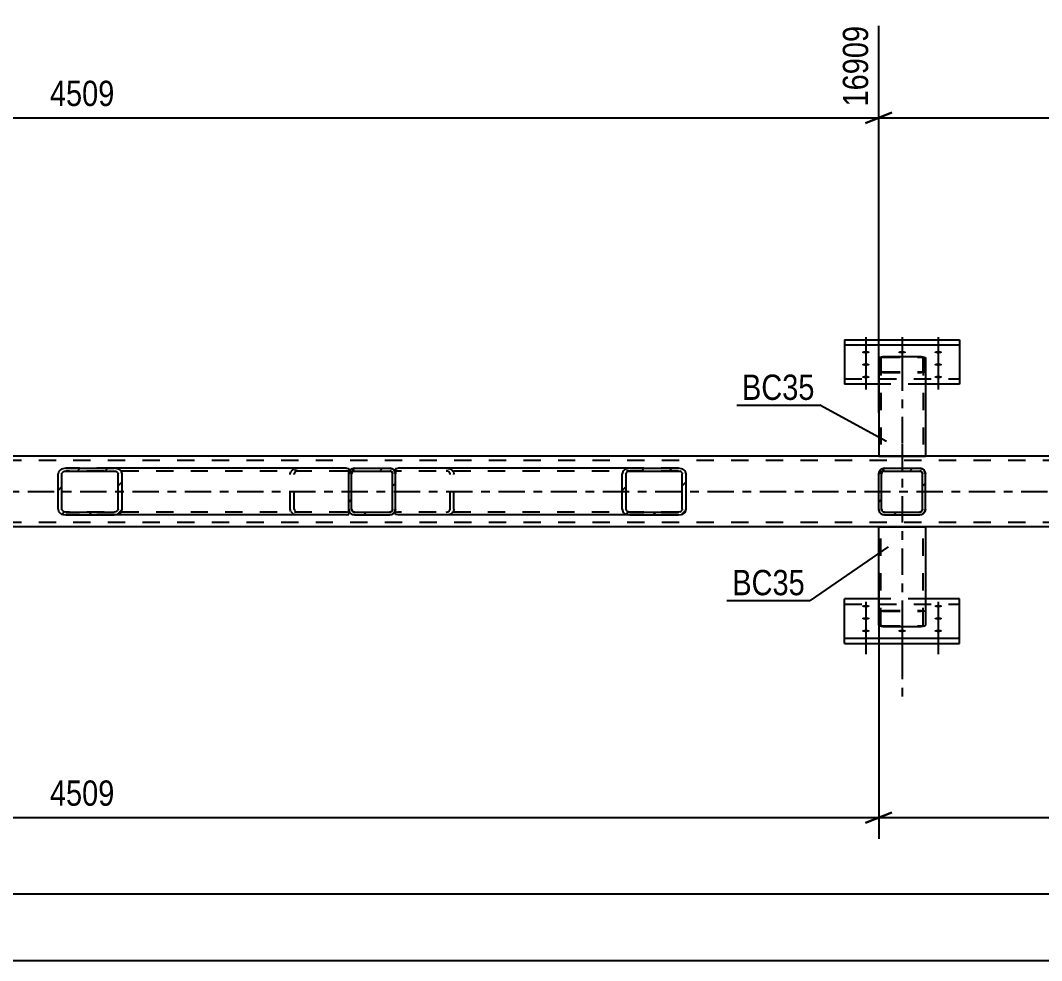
# Model space of a CAD drawing. Header units: millimetres. Extents: x -178 to 1011, y -683 to 158.
# Drawn here: x 540.2 to 655.8, y -297.1 to -190.6 of the extents above; entities that cross this region are included whole.
import ezdxf

# ---------------------------------------------------------------- set-up
doc = ezdxf.new("R2010")
doc.units = ezdxf.units.MM
doc.linetypes.add('DXK_LINE_DOT2', pattern=[3.9198, 1.9599, -1.9599])
doc.linetypes.add('DXK_LINE_DOT3', pattern=[5.9187, 2.979, -0.9799, 0.9799, -0.9799])
doc.styles.add('Arial Narrow', font='ARIALN.TTF', dxfattribs={"height": 0.2})

# ---------------------------------------------------------------- blocks, each defined once
blk = doc.blocks.new('Part-389678143-4451 - 4359')
at = {"linetype": 'Continuous'}
h = blk.add_hatch(dxfattribs=at)
h.set_pattern_fill('', scale=0.7, style=0, pattern_type=0)
h.set_pattern_definition([(45, (615.019, -246.5324), (-1.57154, 1.57154), [])])
h.paths.add_polyline_path([(614.68, -246.58), (615.02, -246.53), (615.3, -246.39), (615.49, -246.19), (615.56, -245.94), (615.56, -241.94), (615.49, -241.7), (615.3, -241.49), (615.02, -241.35), (614.68, -241.3), (609.19, -241.3), (608.86, -241.35), (608.57, -241.49), (608.38, -241.7), (608.31, -241.94), (608.31, -245.94), (608.38, -246.19), (608.57, -246.39), (608.86, -246.53), (609.19, -246.58)])
h.paths.add_polyline_path([(609.02, -246.24), (608.88, -246.17), (608.79, -246.06), (608.75, -245.94), (608.75, -241.94), (608.79, -241.82), (608.88, -241.71), (609.02, -241.65), (609.19, -241.62), (614.68, -241.62), (614.85, -241.65), (614.99, -241.71), (615.09, -241.82), (615.12, -241.94), (615.12, -245.94), (615.09, -246.06), (614.99, -246.17), (614.85, -246.24), (614.68, -246.26), (609.19, -246.26)])
at = {"color": 2, "linetype": 'Continuous'}
for p, q in [((582.64, -241.34), (582.9, -241.3)), ((582.64, -241.34), (582.64, -241.94)), ((609.19, -241.3), (582.9, -241.3)), ((609.19, -241.3), (608.86, -241.35)), ((609.02, -241.65), (609.19, -241.62)), ((609.19, -241.3), (614.68, -241.3)), ((609.19, -241.62), (614.68, -241.62)), ((615.02, -241.35), (614.68, -241.3)), ((614.68, -241.62), (614.85, -241.65)), ((608.38, -241.7), (608.31, -241.94)), ((608.31, -245.94), (608.31, -241.94)), ((608.75, -241.94), (608.79, -241.82)), ((608.75, -245.94), (608.75, -241.94)), ((615.09, -241.82), (615.12, -241.94)), ((615.12, -245.94), (615.12, -241.94)), ((615.56, -241.94), (615.49, -241.7)), ((615.56, -245.94), (615.56, -241.94)), ((582.64, -246.53), (582.64, -245.94)), ((608.31, -245.94), (608.38, -246.19)), ((608.79, -246.06), (608.75, -245.94)), ((609.19, -246.26), (609.02, -246.24)), ((614.85, -246.24), (614.68, -246.26)), ((615.12, -245.94), (615.09, -246.06)), ((615.49, -246.19), (615.56, -245.94)), ((582.64, -246.54), (582.64, -246.53)), ((582.9, -246.58), (582.64, -246.54)), ((609.19, -246.58), (582.9, -246.58)), ((608.86, -246.53), (609.19, -246.58)), ((609.19, -246.26), (614.68, -246.26)), ((609.19, -246.58), (614.68, -246.58)), ((614.68, -246.58), (615.02, -246.53))]:
    blk.add_line(p, q, dxfattribs=at)
at = {"color": 7, "linetype": 'DXK_LINE_DOT2'}
for p, q in [((582.64, -241.34), (582.64, -241.69)), ((582.9, -241.62), (582.73, -241.65)), ((614.68, -241.62), (582.9, -241.62)), ((588.39, -241.3), (588.73, -241.35)), ((588.56, -241.65), (588.39, -241.62)), ((614.68, -241.3), (609.19, -241.3)), ((582.73, -241.65), (582.64, -241.69)), ((582.64, -246.39), (582.64, -241.94)), ((588.83, -241.94), (588.8, -241.82)), ((588.83, -245.94), (588.83, -241.94)), ((589.2, -241.7), (589.27, -241.94)), ((589.27, -245.94), (589.27, -241.94)), ((582.64, -246.19), (582.73, -246.24)), ((582.73, -246.24), (582.9, -246.26)), ((588.39, -246.26), (588.56, -246.24)), ((588.8, -246.06), (588.83, -245.94)), ((589.27, -245.94), (589.2, -246.19)), ((614.68, -246.26), (582.9, -246.26)), ((588.73, -246.53), (588.39, -246.58)), ((614.68, -246.58), (609.19, -246.58))]:
    blk.add_line(p, q, dxfattribs=at)
for centre, radius, start, end in [((588.52, -242.13), 0.802, 32.4104, 75.4453), ((588.46, -242.03), 0.401, 32.4104, 75.4453), ((588.46, -245.85), 0.401, 284.5547, 327.5896), ((588.52, -245.76), 0.802, 284.5547, 327.5896)]:
    blk.add_arc(centre, radius, start, end, dxfattribs=at)
at = {"color": 2, "linetype": 'Continuous'}
for centre, radius, start, end in [((609.06, -242.13), 0.802, 104.5547, 147.5896), ((614.82, -242.13), 0.802, 32.4104, 75.4453), ((609.12, -242.03), 0.401, 104.5547, 147.5896), ((614.75, -242.03), 0.401, 32.4104, 75.4453), ((609.06, -245.76), 0.802, 212.4104, 255.4453), ((609.12, -245.85), 0.401, 212.4104, 255.4453), ((614.75, -245.85), 0.401, 284.5547, 327.5896), ((614.82, -245.76), 0.802, 284.5547, 327.5896)]:
    blk.add_arc(centre, radius, start, end, dxfattribs=at)
blk = doc.blocks.new('Part-389678143-10507 - 4359')
at = {"color": 2, "linetype": 'Continuous'}
for p, q in [((633.5, -261.14), (633.5, -256.1)), ((637.36, -256.1), (633.5, -256.1)), ((646.5, -256.1), (642.64, -256.1)), ((646.5, -261.14), (646.5, -256.1)), ((633.5, -260.54), (646.5, -260.54)), ((633.5, -261.14), (646.5, -261.14))]:
    blk.add_line(p, q, dxfattribs=at)
at = {"color": 7, "linetype": 'DXK_LINE_DOT2'}
for p, q in [((642.64, -256.1), (637.36, -256.1)), ((633.5, -256.7), (646.5, -256.7))]:
    blk.add_line(p, q, dxfattribs=at)
blk = doc.blocks.new('Part-389678143-4523 - 4359')
at = {"color": 7, "linetype": 'DXK_LINE_DOT2'}
for p, q in [((799, -240.42), (-39, -240.42)), ((799, -247.46), (-39, -247.46))]:
    blk.add_line(p, q, dxfattribs=at)
at = {"color": 2, "linetype": 'Continuous'}
for p, q in [((794.2, -239.94), (-34.2, -239.94)), ((794.2, -247.94), (-34.2, -247.94))]:
    blk.add_line(p, q, dxfattribs=at)
at = {"color": 7, "linetype": 'DXK_LINE_DOT3'}
blk.add_line((-39, -243.94), (799, -243.94), dxfattribs=at)
blk = doc.blocks.new('Part-389678143-4527 - 4359')
at = {"linetype": 'Continuous'}
h = blk.add_hatch(dxfattribs=at)
h.set_pattern_fill('', scale=0.7, style=0, pattern_type=0)
h.set_pattern_definition([(45, (551.1472, -246.5324), (-1.57154, 1.57154), [])])
h.paths.add_polyline_path([(550.81, -246.58), (551.15, -246.53), (551.43, -246.39), (551.62, -246.19), (551.69, -245.94), (551.69, -241.94), (551.62, -241.7), (551.43, -241.49), (551.15, -241.35), (550.81, -241.3), (545.32, -241.3), (544.98, -241.35), (544.7, -241.49), (544.51, -241.7), (544.44, -241.94), (544.44, -245.94), (544.51, -246.19), (544.7, -246.39), (544.98, -246.53), (545.32, -246.58)])
h.paths.add_polyline_path([(545.15, -246.24), (545.01, -246.17), (544.91, -246.06), (544.88, -245.94), (544.88, -241.94), (544.91, -241.82), (545.01, -241.71), (545.15, -241.65), (545.32, -241.62), (550.81, -241.62), (550.98, -241.65), (551.12, -241.71), (551.22, -241.82), (551.25, -241.94), (551.25, -245.94), (551.22, -246.06), (551.12, -246.17), (550.98, -246.24), (550.81, -246.26), (545.32, -246.26)])
at = {"color": 2, "linetype": 'Continuous'}
for p, q in [((545.32, -241.3), (544.98, -241.35)), ((545.15, -241.65), (545.32, -241.62)), ((545.32, -241.3), (550.81, -241.3)), ((545.32, -241.62), (550.81, -241.62)), ((577.1, -241.3), (550.81, -241.3)), ((551.15, -241.35), (550.81, -241.3)), ((550.81, -241.62), (550.98, -241.65)), ((577.1, -241.3), (577.36, -241.34)), ((577.36, -241.34), (577.36, -241.35)), ((577.36, -241.35), (577.36, -241.49)), ((577.36, -241.49), (577.36, -241.94)), ((544.51, -241.7), (544.44, -241.94)), ((544.44, -245.94), (544.44, -241.94)), ((544.88, -241.94), (544.91, -241.82)), ((544.88, -245.94), (544.88, -241.94)), ((551.22, -241.82), (551.25, -241.94)), ((551.25, -245.94), (551.25, -241.94)), ((551.69, -241.94), (551.62, -241.7)), ((551.69, -245.94), (551.69, -241.94)), ((544.44, -245.94), (544.51, -246.19)), ((544.91, -246.06), (544.88, -245.94)), ((545.32, -246.26), (545.15, -246.24)), ((550.98, -246.24), (550.81, -246.26)), ((551.25, -245.94), (551.22, -246.06)), ((551.62, -246.19), (551.69, -245.94)), ((577.36, -246.54), (577.36, -245.94)), ((544.98, -246.53), (545.32, -246.58)), ((545.32, -246.26), (550.81, -246.26)), ((545.32, -246.58), (550.81, -246.58)), ((550.81, -246.58), (551.15, -246.53)), ((577.1, -246.58), (550.81, -246.58)), ((577.1, -246.58), (577.36, -246.54))]:
    blk.add_line(p, q, dxfattribs=at)
at = {"color": 7, "linetype": 'DXK_LINE_DOT2'}
for p, q in [((550.81, -241.3), (545.32, -241.3)), ((577.1, -241.62), (545.32, -241.62)), ((571.28, -241.35), (571.61, -241.3)), ((571.61, -241.62), (571.45, -241.65)), ((577.27, -241.65), (577.1, -241.62)), ((577.36, -241.49), (577.36, -241.69)), ((570.73, -241.94), (570.8, -241.7)), ((570.73, -245.94), (570.73, -241.94)), ((571.21, -241.82), (571.17, -241.94)), ((571.17, -245.94), (571.17, -241.94)), ((577.36, -241.69), (577.27, -241.65)), ((577.36, -245.94), (577.36, -241.7)), ((570.8, -246.19), (570.73, -245.94)), ((571.17, -245.94), (571.21, -246.06)), ((571.45, -246.24), (571.61, -246.26)), ((577.1, -246.26), (577.27, -246.24)), ((577.27, -246.24), (577.36, -246.19)), ((577.1, -246.26), (545.32, -246.26)), ((550.81, -246.58), (545.32, -246.58)), ((571.61, -246.58), (571.28, -246.53))]:
    blk.add_line(p, q, dxfattribs=at)
at = {"color": 2, "linetype": 'Continuous'}
for centre, radius, start, end in [((545.19, -242.13), 0.802, 104.5547, 147.5896), ((550.95, -242.13), 0.802, 32.4104, 75.4453), ((545.25, -242.03), 0.401, 104.5547, 147.5896), ((550.88, -242.03), 0.401, 32.4104, 75.4453), ((545.19, -245.76), 0.802, 212.4104, 255.4453), ((545.25, -245.85), 0.401, 212.4104, 255.4453), ((550.88, -245.85), 0.401, 284.5547, 327.5896), ((550.95, -245.76), 0.802, 284.5547, 327.5896)]:
    blk.add_arc(centre, radius, start, end, dxfattribs=at)
at = {"color": 7, "linetype": 'DXK_LINE_DOT2'}
for centre, radius, start, end in [((571.48, -242.13), 0.802, 104.5547, 147.5896), ((571.55, -242.03), 0.401, 104.5547, 147.5896), ((571.48, -245.76), 0.802, 212.4104, 255.4453), ((571.55, -245.85), 0.401, 212.4104, 255.4453)]:
    blk.add_arc(centre, radius, start, end, dxfattribs=at)
blk = doc.blocks.new('Part-389678143-4535 - 4359')
at = {"linetype": 'Continuous'}
h = blk.add_hatch(dxfattribs=at)
h.set_pattern_fill('', scale=0.7, style=0, pattern_type=0)
h.set_pattern_definition([(45, (582.2463, -246.5324), (-1.57154, 1.57154), [])])
h.paths.add_polyline_path([(582, -246.58), (582.25, -246.53), (582.45, -246.39), (582.59, -246.19), (582.64, -245.94), (582.64, -241.94), (582.59, -241.7), (582.45, -241.49), (582.25, -241.35), (582, -241.3), (578, -241.3), (577.76, -241.35), (577.55, -241.49), (577.41, -241.7), (577.36, -241.94), (577.36, -245.94), (577.41, -246.19), (577.55, -246.39), (577.76, -246.53), (578, -246.58)])
h.paths.add_polyline_path([(577.88, -246.24), (577.78, -246.17), (577.71, -246.06), (577.68, -245.94), (577.68, -241.94), (577.71, -241.82), (577.78, -241.71), (577.88, -241.65), (578, -241.62), (582, -241.62), (582.12, -241.65), (582.23, -241.71), (582.3, -241.82), (582.32, -241.94), (582.32, -245.94), (582.3, -246.06), (582.23, -246.17), (582.12, -246.24), (582, -246.26), (578, -246.26)])
at = {"color": 7, "linetype": 'DXK_LINE_DOT2'}
for p, q in [((577.76, -241.35), (578, -241.3)), ((578, -241.62), (577.88, -241.65)), ((578, -241.3), (582, -241.3)), ((578, -241.62), (582, -241.62)), ((582, -241.3), (582.25, -241.35)), ((582.12, -241.65), (582, -241.62)), ((577.36, -241.94), (577.41, -241.7)), ((577.36, -245.94), (577.36, -241.94)), ((577.71, -241.82), (577.68, -241.94)), ((577.68, -245.94), (577.68, -241.94)), ((582.32, -241.94), (582.3, -241.82)), ((582.32, -245.94), (582.32, -241.94)), ((582.59, -241.7), (582.64, -241.94)), ((582.64, -245.94), (582.64, -241.94)), ((577.41, -246.19), (577.36, -245.94)), ((577.68, -245.94), (577.71, -246.06)), ((577.88, -246.24), (578, -246.26)), ((582, -246.26), (582.12, -246.24)), ((582.3, -246.06), (582.32, -245.94)), ((582.64, -245.94), (582.59, -246.19)), ((578, -246.58), (577.76, -246.53)), ((578, -246.26), (582, -246.26)), ((578, -246.58), (582, -246.58)), ((582.25, -246.53), (582, -246.58))]:
    blk.add_line(p, q, dxfattribs=at)
at = {"color": 2, "linetype": 'Continuous'}
for p, q in [((578, -241.3), (577.76, -241.35)), ((577.88, -241.65), (578, -241.62)), ((578, -241.3), (582, -241.3)), ((578, -241.62), (582, -241.62)), ((582.25, -241.35), (582, -241.3)), ((582, -241.62), (582.12, -241.65)), ((577.41, -241.7), (577.36, -241.94)), ((577.36, -245.94), (577.36, -241.94)), ((577.68, -241.94), (577.71, -241.82)), ((577.68, -245.94), (577.68, -241.94)), ((582.3, -241.82), (582.32, -241.94)), ((582.32, -245.94), (582.32, -241.94)), ((582.64, -241.94), (582.59, -241.7)), ((582.64, -245.94), (582.64, -241.94)), ((577.36, -245.94), (577.41, -246.19)), ((577.71, -246.06), (577.68, -245.94)), ((578, -246.26), (577.88, -246.24)), ((582.12, -246.24), (582, -246.26)), ((582.32, -245.94), (582.3, -246.06)), ((582.59, -246.19), (582.64, -245.94)), ((577.76, -246.53), (578, -246.58)), ((578, -246.26), (582, -246.26)), ((578, -246.58), (582, -246.58)), ((582, -246.58), (582.25, -246.53))]:
    blk.add_line(p, q, dxfattribs=at)
at = {"color": 7, "linetype": 'DXK_LINE_DOT3'}
blk.add_line((580, -243.94), (580, -243.94), dxfattribs=at)
at = {"color": 7, "linetype": 'DXK_LINE_DOT2'}
for centre, radius, start, end in [((578, -241.94), 0.64, 112.5, 157.5), ((582, -241.94), 0.64, 22.5, 67.5), ((578, -241.94), 0.32, 112.5, 157.5), ((582, -241.94), 0.32, 22.5, 67.5), ((578, -245.94), 0.64, 202.5, 247.5), ((578, -245.94), 0.32, 202.5, 247.5), ((582, -245.94), 0.32, 292.5, 337.5), ((582, -245.94), 0.64, 292.5, 337.5)]:
    blk.add_arc(centre, radius, start, end, dxfattribs=at)
at = {"color": 2, "linetype": 'Continuous'}
for centre, radius, start, end in [((578, -241.94), 0.64, 112.5, 157.5), ((582, -241.94), 0.64, 22.5, 67.5), ((578, -241.94), 0.32, 112.5, 157.5), ((582, -241.94), 0.32, 22.5, 67.5), ((578, -245.94), 0.64, 202.5, 247.5), ((578, -245.94), 0.32, 202.5, 247.5), ((582, -245.94), 0.32, 292.5, 337.5), ((582, -245.94), 0.64, 292.5, 337.5)]:
    blk.add_arc(centre, radius, start, end, dxfattribs=at)
blk = doc.blocks.new('Part-389678143-4739 - 4359')
at = {"color": 7, "linetype": 'DXK_LINE_DOT3'}
blk.add_line((640, -238.54), (640, -267.72), dxfattribs=at)
at = {"color": 7, "linetype": 'DXK_LINE_DOT2'}
for p, q in [((637.36, -247.94), (637.36, -247.93)), ((637.36, -247.94), (637.36, -247.93)), ((637.4, -247.93), (637.36, -247.93)), ((637.5, -247.93), (637.4, -247.93)), ((637.66, -247.93), (637.5, -247.93)), ((637.6, -247.94), (637.6, -247.93)), ((637.6, -247.94), (637.6, -247.93)), ((637.6, -247.93), (637.62, -247.93)), ((637.6, -259.06), (637.6, -247.95)), ((637.62, -247.93), (637.67, -247.93)), ((637.84, -247.93), (637.66, -247.93)), ((637.67, -247.93), (637.75, -247.93)), ((637.75, -247.93), (637.84, -247.93)), ((637.84, -247.93), (642.16, -247.93)), ((637.84, -247.93), (642.16, -247.93)), ((642.16, -247.93), (642.25, -247.93)), ((642.34, -247.93), (642.16, -247.93)), ((642.25, -247.93), (642.33, -247.93)), ((642.33, -247.93), (642.38, -247.93)), ((642.5, -247.93), (642.34, -247.93)), ((642.38, -247.93), (642.4, -247.93)), ((642.4, -247.94), (642.4, -247.93)), ((642.4, -247.94), (642.4, -247.93)), ((642.4, -259.06), (642.4, -247.95)), ((642.6, -247.93), (642.5, -247.93)), ((642.64, -247.93), (642.6, -247.93)), ((642.64, -247.94), (642.64, -247.93)), ((642.64, -247.93), (642.64, -247.94)), ((637.36, -257.58), (637.4, -257.52)), ((637.4, -257.52), (637.5, -257.46)), ((637.5, -257.46), (637.66, -257.43)), ((637.62, -257.55), (637.6, -257.58)), ((637.67, -257.52), (637.62, -257.55)), ((637.66, -257.43), (637.84, -257.42)), ((637.75, -257.5), (637.67, -257.52)), ((637.84, -257.5), (637.75, -257.5)), ((637.84, -257.42), (642.16, -257.42)), ((637.84, -257.5), (642.16, -257.5)), ((642.16, -257.42), (642.34, -257.43)), ((642.25, -257.5), (642.16, -257.5)), ((642.33, -257.52), (642.25, -257.5)), ((642.33, -257.52), (642.34, -257.53)), ((642.34, -257.43), (642.5, -257.46)), ((642.34, -257.53), (642.38, -257.55)), ((642.4, -257.58), (642.38, -257.55)), ((642.5, -257.46), (642.6, -257.52)), ((642.6, -257.52), (642.64, -257.58)), ((637.6, -259.06), (637.62, -259.09)), ((637.62, -259.09), (637.67, -259.12)), ((637.67, -259.12), (637.75, -259.13)), ((637.75, -259.13), (637.84, -259.14)), ((637.84, -259.14), (642.16, -259.14)), ((642.16, -259.14), (642.25, -259.13)), ((642.25, -259.13), (642.33, -259.12)), ((642.33, -259.12), (642.38, -259.09)), ((642.38, -259.09), (642.4, -259.06))]:
    blk.add_line(p, q, dxfattribs=at)
at = {"color": 2, "linetype": 'Continuous'}
for p, q in [((637.36, -247.94), (637.36, -247.94)), ((637.36, -247.94), (637.36, -247.94)), ((637.36, -259.06), (637.36, -247.94)), ((637.36, -247.94), (637.4, -247.94)), ((637.4, -247.94), (637.5, -247.94)), ((637.5, -247.94), (637.66, -247.95)), ((637.6, -247.94), (637.6, -247.94)), ((637.6, -247.95), (637.6, -247.94)), ((637.6, -247.95), (637.6, -247.94)), ((637.62, -247.94), (637.6, -247.94)), ((637.67, -247.94), (637.62, -247.94)), ((637.66, -247.95), (637.84, -247.95)), ((637.75, -247.94), (637.67, -247.94)), ((637.84, -247.94), (637.75, -247.94)), ((637.84, -247.94), (642.16, -247.94)), ((637.84, -247.95), (642.16, -247.95)), ((642.25, -247.94), (642.16, -247.94)), ((642.16, -247.95), (642.34, -247.95)), ((642.33, -247.94), (642.25, -247.94)), ((642.38, -247.94), (642.33, -247.94)), ((642.34, -247.95), (642.5, -247.94)), ((642.4, -247.94), (642.38, -247.94)), ((642.4, -247.94), (642.4, -247.94)), ((642.4, -247.95), (642.4, -247.94)), ((642.5, -247.94), (642.6, -247.94)), ((642.6, -247.94), (642.64, -247.94)), ((642.64, -247.94), (642.64, -247.94)), ((642.64, -247.94), (642.64, -259.06)), ((637.4, -259.12), (637.36, -259.06)), ((637.5, -259.17), (637.4, -259.12)), ((637.66, -259.21), (637.5, -259.17)), ((637.84, -259.22), (637.66, -259.21)), ((637.84, -259.22), (642.16, -259.22)), ((642.34, -259.21), (642.16, -259.22)), ((642.5, -259.17), (642.34, -259.21)), ((642.6, -259.12), (642.5, -259.17)), ((642.64, -259.06), (642.6, -259.12))]:
    blk.add_line(p, q, dxfattribs=at)
blk = doc.blocks.new('Part-389678143-4744 - 4359')
at = {"color": 2, "linetype": 'Continuous'}
for p, q in [((637.36, -228.83), (637.4, -228.76)), ((637.36, -228.83), (637.36, -239.94)), ((637.4, -228.76), (637.5, -228.71)), ((637.5, -228.71), (637.66, -228.68)), ((637.66, -228.68), (637.84, -228.66)), ((637.84, -228.66), (642.16, -228.66)), ((642.16, -228.66), (642.34, -228.68)), ((642.34, -228.68), (642.5, -228.71)), ((642.5, -228.71), (642.6, -228.76)), ((642.6, -228.76), (642.64, -228.83)), ((642.64, -228.83), (642.64, -239.94)), ((637.36, -239.94), (642.64, -239.94))]:
    blk.add_line(p, q, dxfattribs=at)
at = {"color": 7, "linetype": 'DXK_LINE_DOT2'}
for p, q in [((637.36, -230.3), (637.36, -228.83)), ((637.62, -228.8), (637.6, -228.83)), ((637.6, -230.3), (637.6, -228.83)), ((637.6, -228.83), (637.6, -239.94)), ((637.67, -228.77), (637.62, -228.8)), ((637.75, -228.75), (637.67, -228.77)), ((637.84, -228.74), (637.75, -228.75)), ((637.84, -228.74), (642.16, -228.74)), ((642.25, -228.75), (642.16, -228.74)), ((642.33, -228.77), (642.25, -228.75)), ((642.38, -228.8), (642.33, -228.77)), ((642.4, -228.83), (642.38, -228.8)), ((642.4, -230.3), (642.4, -228.83)), ((642.4, -228.83), (642.4, -239.94)), ((642.64, -230.3), (642.64, -228.83)), ((637.4, -230.37), (637.36, -230.3)), ((637.5, -230.42), (637.4, -230.37)), ((637.66, -230.46), (637.5, -230.42)), ((637.6, -230.3), (637.62, -230.34)), ((637.62, -230.34), (637.67, -230.36)), ((637.84, -230.47), (637.66, -230.46)), ((637.67, -230.36), (637.75, -230.38)), ((637.75, -230.38), (637.84, -230.39)), ((637.84, -230.39), (642.16, -230.39)), ((637.84, -230.47), (642.16, -230.47)), ((642.16, -230.39), (642.25, -230.38)), ((642.34, -230.46), (642.16, -230.47)), ((642.25, -230.38), (642.33, -230.36)), ((642.33, -230.36), (642.34, -230.36)), ((642.34, -230.36), (642.38, -230.34)), ((642.5, -230.42), (642.34, -230.46)), ((642.38, -230.34), (642.4, -230.3)), ((642.6, -230.37), (642.5, -230.42)), ((642.64, -230.3), (642.6, -230.37)), ((642.38, -239.94), (642.34, -239.94)), ((642.34, -239.94), (642.38, -239.94)), ((642.4, -239.94), (642.38, -239.94)), ((642.38, -239.94), (642.4, -239.94))]:
    blk.add_line(p, q, dxfattribs=at)
at = {"color": 7, "linetype": 'DXK_LINE_DOT3'}
blk.add_line((640, -229.57), (640, -239.94), dxfattribs=at)
blk = doc.blocks.new('Bolt-389678143-4763 - 4359')
at = {"linetype": 'Continuous'}
for points in [[(635.9, -257.07), (635.81, -257.06), (635.72, -257.05), (635.64, -257.04), (635.57, -257.02), (635.52, -256.99), (635.48, -256.96), (635.46, -256.93), (635.46, -256.9), (635.48, -256.87), (635.52, -256.84), (635.57, -256.82), (635.64, -256.79), (635.72, -256.78), (635.81, -256.77), (635.9, -256.77), (635.99, -256.77), (636.08, -256.78), (636.16, -256.79), (636.23, -256.82), (636.28, -256.84), (636.32, -256.87), (636.34, -256.9), (636.34, -256.93), (636.32, -256.96), (636.28, -256.99), (636.23, -257.02), (636.16, -257.04), (636.08, -257.05), (635.99, -257.06)], [(644.1, -257.07), (644.01, -257.06), (643.92, -257.05), (643.84, -257.04), (643.77, -257.02), (643.72, -256.99), (643.68, -256.96), (643.66, -256.93), (643.66, -256.9), (643.68, -256.87), (643.72, -256.84), (643.77, -256.82), (643.84, -256.79), (643.92, -256.78), (644.01, -256.77), (644.1, -256.77), (644.19, -256.77), (644.28, -256.78), (644.36, -256.79), (644.43, -256.82), (644.48, -256.84), (644.52, -256.87), (644.54, -256.9), (644.54, -256.93), (644.52, -256.96), (644.48, -256.99), (644.43, -257.02), (644.36, -257.04), (644.28, -257.05), (644.19, -257.06)], [(635.9, -258.47), (635.81, -258.47), (635.72, -258.46), (635.64, -258.44), (635.57, -258.42), (635.52, -258.39), (635.48, -258.36), (635.46, -258.33), (635.46, -258.3), (635.48, -258.27), (635.52, -258.24), (635.57, -258.22), (635.64, -258.2), (635.72, -258.18), (635.81, -258.17), (635.9, -258.17), (635.99, -258.17), (636.08, -258.18), (636.16, -258.2), (636.23, -258.22), (636.28, -258.24), (636.32, -258.27), (636.34, -258.3), (636.34, -258.33), (636.32, -258.36), (636.28, -258.39), (636.23, -258.42), (636.16, -258.44), (636.08, -258.46), (635.99, -258.47)], [(644.1, -258.47), (644.01, -258.47), (643.92, -258.46), (643.84, -258.44), (643.77, -258.42), (643.72, -258.39), (643.68, -258.36), (643.66, -258.33), (643.66, -258.3), (643.68, -258.27), (643.72, -258.24), (643.77, -258.22), (643.84, -258.2), (643.92, -258.18), (644.01, -258.17), (644.1, -258.17), (644.19, -258.17), (644.28, -258.18), (644.36, -258.2), (644.43, -258.22), (644.48, -258.24), (644.52, -258.27), (644.54, -258.3), (644.54, -258.33), (644.52, -258.36), (644.48, -258.39), (644.43, -258.42), (644.36, -258.44), (644.28, -258.46), (644.19, -258.47)], [(635.9, -259.87), (635.81, -259.87), (635.72, -259.86), (635.64, -259.84), (635.57, -259.82), (635.52, -259.8), (635.48, -259.77), (635.46, -259.74), (635.46, -259.71), (635.48, -259.67), (635.52, -259.65), (635.57, -259.62), (635.64, -259.6), (635.72, -259.58), (635.81, -259.57), (635.9, -259.57), (635.99, -259.57), (636.08, -259.58), (636.16, -259.6), (636.23, -259.62), (636.28, -259.65), (636.32, -259.67), (636.34, -259.71), (636.34, -259.74), (636.32, -259.77), (636.28, -259.8), (636.23, -259.82), (636.16, -259.84), (636.08, -259.86), (635.99, -259.87)], [(640, -259.87), (639.91, -259.87), (639.82, -259.86), (639.74, -259.84), (639.67, -259.82), (639.62, -259.8), (639.58, -259.77), (639.56, -259.74), (639.56, -259.71), (639.58, -259.67), (639.62, -259.65), (639.67, -259.62), (639.74, -259.6), (639.82, -259.58), (639.91, -259.57), (640, -259.57), (640.09, -259.57), (640.18, -259.58), (640.26, -259.6), (640.33, -259.62), (640.38, -259.65), (640.42, -259.67), (640.44, -259.71), (640.44, -259.74), (640.42, -259.77), (640.38, -259.8), (640.33, -259.82), (640.26, -259.84), (640.18, -259.86), (640.09, -259.87)], [(644.1, -259.87), (644.01, -259.87), (643.92, -259.86), (643.84, -259.84), (643.77, -259.82), (643.72, -259.8), (643.68, -259.77), (643.66, -259.74), (643.66, -259.71), (643.68, -259.67), (643.72, -259.65), (643.77, -259.62), (643.84, -259.6), (643.92, -259.58), (644.01, -259.57), (644.1, -259.57), (644.19, -259.57), (644.28, -259.58), (644.36, -259.6), (644.43, -259.62), (644.48, -259.65), (644.52, -259.67), (644.54, -259.71), (644.54, -259.74), (644.52, -259.77), (644.48, -259.8), (644.43, -259.82), (644.36, -259.84), (644.28, -259.86), (644.19, -259.87)]]:
    blk.add_hatch(color=1, dxfattribs=at).paths.add_polyline_path(points)
at = {"color": 1, "linetype": 'Continuous'}
for p, q in [((635.9, -256.43), (635.9, -259.55)), ((644.1, -256.43), (644.1, -259.55)), ((635.9, -257.83), (635.9, -260.95)), ((644.1, -257.83), (644.1, -260.95)), ((635.9, -259.23), (635.9, -262.35)), ((640, -259.23), (640, -262.35)), ((644.1, -259.23), (644.1, -262.35))]:
    blk.add_line(p, q, dxfattribs=at)
at = {"color": 1, "linetype": 'DXK_LINE_DOT2'}
blk.add_line((640, -256.43), (640, -259.55), dxfattribs=at)
blk = doc.blocks.new('Part-389678143-4769 - 4359')
at = {"color": 2, "linetype": 'Continuous'}
for p, q in [((633.5, -226.74), (646.5, -226.74)), ((633.5, -226.74), (633.5, -231.79)), ((633.5, -227.34), (646.5, -227.34)), ((646.5, -226.74), (646.5, -231.79)), ((637.36, -231.79), (633.5, -231.79)), ((646.5, -231.79), (642.64, -231.79))]:
    blk.add_line(p, q, dxfattribs=at)
at = {"color": 7, "linetype": 'DXK_LINE_DOT2'}
for p, q in [((633.5, -231.19), (646.5, -231.19)), ((637.4, -231.79), (637.36, -231.79)), ((642.64, -231.79), (637.4, -231.79))]:
    blk.add_line(p, q, dxfattribs=at)
blk = doc.blocks.new('Bolt-389678143-4770 - 4359')
at = {"linetype": 'Continuous'}
for points in [[(635.9, -228.01), (635.99, -228.02), (636.08, -228.03), (636.16, -228.04), (636.23, -228.06), (636.28, -228.09), (636.32, -228.12), (636.34, -228.15), (636.34, -228.18), (636.32, -228.21), (636.28, -228.24), (636.23, -228.26), (636.16, -228.29), (636.08, -228.3), (635.99, -228.31), (635.9, -228.31), (635.81, -228.31), (635.72, -228.3), (635.64, -228.29), (635.57, -228.26), (635.52, -228.24), (635.48, -228.21), (635.46, -228.18), (635.46, -228.15), (635.48, -228.12), (635.52, -228.09), (635.57, -228.06), (635.64, -228.04), (635.72, -228.03), (635.81, -228.02)], [(640, -228.01), (640.09, -228.02), (640.18, -228.03), (640.26, -228.04), (640.33, -228.06), (640.38, -228.09), (640.42, -228.12), (640.44, -228.15), (640.44, -228.18), (640.42, -228.21), (640.38, -228.24), (640.33, -228.26), (640.26, -228.29), (640.18, -228.3), (640.09, -228.31), (640, -228.31), (639.91, -228.31), (639.82, -228.3), (639.74, -228.29), (639.67, -228.26), (639.62, -228.24), (639.58, -228.21), (639.56, -228.18), (639.56, -228.15), (639.58, -228.12), (639.62, -228.09), (639.67, -228.06), (639.74, -228.04), (639.82, -228.03), (639.91, -228.02)], [(644.1, -228.01), (644.19, -228.02), (644.28, -228.03), (644.36, -228.04), (644.43, -228.06), (644.48, -228.09), (644.52, -228.12), (644.54, -228.15), (644.54, -228.18), (644.52, -228.21), (644.48, -228.24), (644.43, -228.26), (644.36, -228.29), (644.28, -228.3), (644.19, -228.31), (644.1, -228.31), (644.01, -228.31), (643.92, -228.3), (643.84, -228.29), (643.77, -228.26), (643.72, -228.24), (643.68, -228.21), (643.66, -228.18), (643.66, -228.15), (643.68, -228.12), (643.72, -228.09), (643.77, -228.06), (643.84, -228.04), (643.92, -228.03), (644.01, -228.02)], [(635.9, -229.42), (635.99, -229.42), (636.08, -229.43), (636.16, -229.44), (636.23, -229.46), (636.28, -229.49), (636.32, -229.52), (636.34, -229.55), (636.34, -229.58), (636.32, -229.61), (636.28, -229.64), (636.23, -229.67), (636.16, -229.69), (636.08, -229.7), (635.99, -229.71), (635.9, -229.72), (635.81, -229.71), (635.72, -229.7), (635.64, -229.69), (635.57, -229.67), (635.52, -229.64), (635.48, -229.61), (635.46, -229.58), (635.46, -229.55), (635.48, -229.52), (635.52, -229.49), (635.57, -229.46), (635.64, -229.44), (635.72, -229.43), (635.81, -229.42)], [(644.1, -229.42), (644.19, -229.42), (644.28, -229.43), (644.36, -229.44), (644.43, -229.46), (644.48, -229.49), (644.52, -229.52), (644.54, -229.55), (644.54, -229.58), (644.52, -229.61), (644.48, -229.64), (644.43, -229.67), (644.36, -229.69), (644.28, -229.7), (644.19, -229.71), (644.1, -229.72), (644.01, -229.71), (643.92, -229.7), (643.84, -229.69), (643.77, -229.67), (643.72, -229.64), (643.68, -229.61), (643.66, -229.58), (643.66, -229.55), (643.68, -229.52), (643.72, -229.49), (643.77, -229.46), (643.84, -229.44), (643.92, -229.43), (644.01, -229.42)], [(635.9, -230.82), (635.99, -230.82), (636.08, -230.83), (636.16, -230.85), (636.23, -230.87), (636.28, -230.89), (636.32, -230.92), (636.34, -230.95), (636.34, -230.98), (636.32, -231.01), (636.28, -231.04), (636.23, -231.07), (636.16, -231.09), (636.08, -231.11), (635.99, -231.12), (635.9, -231.12), (635.81, -231.12), (635.72, -231.11), (635.64, -231.09), (635.57, -231.07), (635.52, -231.04), (635.48, -231.01), (635.46, -230.98), (635.46, -230.95), (635.48, -230.92), (635.52, -230.89), (635.57, -230.87), (635.64, -230.85), (635.72, -230.83), (635.81, -230.82)], [(644.1, -230.82), (644.19, -230.82), (644.28, -230.83), (644.36, -230.85), (644.43, -230.87), (644.48, -230.89), (644.52, -230.92), (644.54, -230.95), (644.54, -230.98), (644.52, -231.01), (644.48, -231.04), (644.43, -231.07), (644.36, -231.09), (644.28, -231.11), (644.19, -231.12), (644.1, -231.12), (644.01, -231.12), (643.92, -231.11), (643.84, -231.09), (643.77, -231.07), (643.72, -231.04), (643.68, -231.01), (643.66, -230.98), (643.66, -230.95), (643.68, -230.92), (643.72, -230.89), (643.77, -230.87), (643.84, -230.85), (643.92, -230.83), (644.01, -230.82)]]:
    blk.add_hatch(color=1, dxfattribs=at).paths.add_polyline_path(points)
at = {"color": 1, "linetype": 'Continuous'}
for p, q in [((635.9, -226.47), (635.9, -229.59)), ((640, -226.47), (640, -229.59)), ((644.1, -226.47), (644.1, -229.59)), ((635.9, -227.87), (635.9, -230.99)), ((644.1, -227.87), (644.1, -230.99)), ((635.9, -229.28), (635.9, -232.4)), ((644.1, -229.28), (644.1, -232.4))]:
    blk.add_line(p, q, dxfattribs=at)
at = {"color": 1, "linetype": 'DXK_LINE_DOT2'}
blk.add_line((640, -229.28), (640, -232.4), dxfattribs=at)
blk = doc.blocks.new('Part-389678143-4931 - 4359')
at = {"linetype": 'Continuous'}
h = blk.add_hatch(dxfattribs=at)
h.set_pattern_fill('', scale=0.7, style=0, pattern_type=0)
h.set_pattern_definition([(45, (642.2455, -246.5324), (-1.57154, 1.57154), [])])
h.paths.add_polyline_path([(642, -246.58), (642.25, -246.53), (642.45, -246.39), (642.59, -246.19), (642.64, -245.94), (642.64, -241.94), (642.59, -241.7), (642.45, -241.49), (642.25, -241.35), (642, -241.3), (638, -241.3), (637.76, -241.35), (637.55, -241.49), (637.41, -241.7), (637.36, -241.94), (637.36, -245.94), (637.41, -246.19), (637.55, -246.39), (637.76, -246.53), (638, -246.58)])
h.paths.add_polyline_path([(637.88, -246.24), (637.77, -246.17), (637.7, -246.06), (637.68, -245.94), (637.68, -241.94), (637.7, -241.82), (637.77, -241.71), (637.88, -241.65), (638, -241.62), (642, -241.62), (642.12, -241.65), (642.23, -241.71), (642.3, -241.82), (642.32, -241.94), (642.32, -245.94), (642.3, -246.06), (642.23, -246.17), (642.12, -246.24), (642, -246.26), (638, -246.26)])
at = {"color": 7, "linetype": 'DXK_LINE_DOT2'}
for p, q in [((637.76, -241.35), (638, -241.3)), ((638, -241.62), (637.88, -241.65)), ((638, -241.3), (642, -241.3)), ((638, -241.62), (642, -241.62)), ((642, -241.3), (642.25, -241.35)), ((642.12, -241.65), (642, -241.62)), ((637.36, -241.94), (637.41, -241.7)), ((637.36, -245.94), (637.36, -241.94)), ((637.7, -241.82), (637.68, -241.94)), ((637.68, -245.94), (637.68, -241.94)), ((642.32, -241.94), (642.3, -241.82)), ((642.32, -245.94), (642.32, -241.94)), ((642.59, -241.7), (642.64, -241.94)), ((642.64, -245.94), (642.64, -241.94)), ((637.41, -246.19), (637.36, -245.94)), ((637.68, -245.94), (637.7, -246.06)), ((637.88, -246.24), (638, -246.26)), ((642, -246.26), (642.12, -246.24)), ((642.3, -246.06), (642.32, -245.94)), ((642.64, -245.94), (642.59, -246.19)), ((638, -246.58), (637.76, -246.53)), ((638, -246.26), (642, -246.26)), ((638, -246.58), (642, -246.58)), ((642.25, -246.53), (642, -246.58))]:
    blk.add_line(p, q, dxfattribs=at)
at = {"color": 2, "linetype": 'Continuous'}
for p, q in [((638, -241.3), (637.76, -241.35)), ((637.88, -241.65), (638, -241.62)), ((638, -241.3), (642, -241.3)), ((638, -241.62), (642, -241.62)), ((642.25, -241.35), (642, -241.3)), ((642, -241.62), (642.12, -241.65)), ((637.41, -241.7), (637.36, -241.94)), ((637.36, -245.94), (637.36, -241.94)), ((637.68, -241.94), (637.7, -241.82)), ((637.68, -245.94), (637.68, -241.94)), ((642.3, -241.82), (642.32, -241.94)), ((642.32, -245.94), (642.32, -241.94)), ((642.64, -241.94), (642.59, -241.7)), ((642.64, -245.94), (642.64, -241.94)), ((637.36, -245.94), (637.41, -246.19)), ((637.7, -246.06), (637.68, -245.94)), ((638, -246.26), (637.88, -246.24)), ((642.12, -246.24), (642, -246.26)), ((642.32, -245.94), (642.3, -246.06)), ((642.59, -246.19), (642.64, -245.94)), ((637.76, -246.53), (638, -246.58)), ((638, -246.26), (642, -246.26)), ((638, -246.58), (642, -246.58)), ((642, -246.58), (642.25, -246.53))]:
    blk.add_line(p, q, dxfattribs=at)
at = {"color": 7, "linetype": 'DXK_LINE_DOT2'}
for centre, radius, start, end in [((638, -241.94), 0.64, 112.5, 157.5), ((642, -241.94), 0.64, 22.5, 67.5), ((638, -241.94), 0.32, 112.5, 157.5), ((642, -241.94), 0.32, 22.5, 67.5), ((638, -245.94), 0.64, 202.5, 247.5), ((638, -245.94), 0.32, 202.5, 247.5), ((642, -245.94), 0.32, 292.5, 337.5), ((642, -245.94), 0.64, 292.5, 337.5)]:
    blk.add_arc(centre, radius, start, end, dxfattribs=at)
at = {"color": 2, "linetype": 'Continuous'}
for centre, radius, start, end in [((638, -241.94), 0.64, 112.5, 157.5), ((642, -241.94), 0.64, 22.5, 67.5), ((638, -241.94), 0.32, 112.5, 157.5), ((642, -241.94), 0.32, 22.5, 67.5), ((638, -245.94), 0.64, 202.5, 247.5), ((638, -245.94), 0.32, 202.5, 247.5), ((642, -245.94), 0.32, 292.5, 337.5), ((642, -245.94), 0.64, 292.5, 337.5)]:
    blk.add_arc(centre, radius, start, end, dxfattribs=at)
blk = doc.blocks.new('StraightDimension-389678143-26666 - 4359')
at = {"color": 7, "linetype": 'Continuous'}
for p, q in [((637.36, -235.03), (637.36, -191.19)), ((635.86, -202.23), (638.86, -201.03)), ((457, -201.63), (637.36, -201.63))]:
    blk.add_line(p, q, dxfattribs=at)
at = {"color": 0}
blk.add_wipeout([(551.44, -200.88), (551.44, -196.68), (542.92, -196.68), (542.92, -200.88)], dxfattribs=at)
at = {"color": 3, "style": 'Arial Narrow'}
blk.add_text('4509', height=2.863, dxfattribs=at).set_placement((543.52, -200.28))
at = {"color": 0, "linetype": 'Continuous'}
blk.add_wipeout([(636.76, -190.59), (632.56, -190.59), (632.56, -200.93), (636.76, -200.93)], dxfattribs=at)
at = {"color": 3, "linetype": 'Continuous', "style": 'Arial Narrow'}
blk.add_text('16909', height=2.863, rotation=90.0002, dxfattribs=at).set_placement((636.16, -200.33))
blk = doc.blocks.new('StraightDimension-389678143-5124 - 4359')
at = {"color": 7, "linetype": 'Continuous'}
blk.add_line((-39, -289.49), (799, -289.49), dxfattribs=at)
blk = doc.blocks.new('StraightDimension-389678143-5183 - 4359')
at = {"color": 7, "linetype": 'Continuous'}
blk.add_line((-40, -297.06), (800, -297.06), dxfattribs=at)
blk = doc.blocks.new('StraightDimension-389678143-26665 - 4359')
at = {"color": 7, "linetype": 'Continuous'}
for p, q in [((637.36, -235.03), (637.36, -191.19)), ((638.86, -201.03), (635.86, -202.23)), ((637.36, -201.63), (799, -201.63))]:
    blk.add_line(p, q, dxfattribs=at)
blk = doc.blocks.new('StraightDimension-389678143-26726 - 4359')
at = {"color": 7, "linetype": 'Continuous'}
for p, q in [((637.36, -253.16), (637.36, -283.27)), ((638.86, -280.27), (635.86, -281.47)), ((637.36, -280.87), (799, -280.87))]:
    blk.add_line(p, q, dxfattribs=at)
blk = doc.blocks.new('StraightDimension-389678143-26727 - 4359')
at = {"color": 7, "linetype": 'Continuous'}
for p, q in [((637.36, -253.16), (637.36, -283.27)), ((457, -280.87), (637.36, -280.87)), ((635.86, -281.47), (638.86, -280.27))]:
    blk.add_line(p, q, dxfattribs=at)
at = {"color": 0}
blk.add_wipeout([(551.44, -280.12), (551.44, -275.92), (542.92, -275.92), (542.92, -280.12)], dxfattribs=at)
at = {"color": 3, "style": 'Arial Narrow'}
blk.add_text('4509', height=2.863, dxfattribs=at).set_placement((543.52, -279.52))
blk = doc.blocks.new('Mark-389678143-26719 - 4359')
at = {"color": 30, "linetype": 'Continuous'}
for p in [(638.43, -250.2), (620.18, -256.28)]:
    blk.add_line(p, (629.6, -256.28), dxfattribs=at)
at = {"color": 0}
blk.add_wipeout([(629, -255.68), (629, -252.68), (620.78, -252.68), (620.78, -255.68)], dxfattribs=at)
blk.add_wipeout([(629, -255.68), (629, -252.68), (620.78, -252.68), (620.78, -255.68)], dxfattribs=at)
at = {"color": 3, "style": 'Arial Narrow'}
blk.add_text('BC35', height=2.863, dxfattribs=at).set_placement((620.78, -255.68))
blk = doc.blocks.new('Mark-389678143-4740 - 4359')
at = {"color": 30, "linetype": 'Continuous'}
for p in [(621.28, -234.16), (638.23, -238.28)]:
    blk.add_line(p, (630.7, -234.16), dxfattribs=at)
at = {"color": 0}
blk.add_wipeout([(630.1, -233.56), (630.1, -230.56), (621.88, -230.56), (621.88, -233.56)], dxfattribs=at)
blk.add_wipeout([(630.1, -233.56), (630.1, -230.56), (621.88, -230.56), (621.88, -233.56)], dxfattribs=at)
at = {"color": 3, "style": 'Arial Narrow'}
blk.add_text('BC35', height=2.863, dxfattribs=at).set_placement((621.88, -233.56))

msp = doc.modelspace()

# ---------------------------------------------------------------- block references
for name in ['Bolt-389678143-4770 - 4359', 'Part-389678143-4769 - 4359', 'Part-389678143-4744 - 4359', 'Part-389678143-4739 - 4359', 'Part-389678143-4523 - 4359', 'Part-389678143-4527 - 4359', 'Part-389678143-4535 - 4359', 'Part-389678143-4451 - 4359', 'Part-389678143-4931 - 4359', 'Part-389678143-10507 - 4359', 'Bolt-389678143-4763 - 4359']:
    msp.add_blockref(name, (0, 0))

# ---------------------------------------------------------------- next in the draw order: block references
for name in ['StraightDimension-389678143-26666 - 4359', 'StraightDimension-389678143-5124 - 4359']:
    msp.add_blockref(name, (0, 0))

# ---------------------------------------------------------------- next in the draw order: block references
for name in ['StraightDimension-389678143-26665 - 4359', 'StraightDimension-389678143-5183 - 4359']:
    msp.add_blockref(name, (0, 0))

# ---------------------------------------------------------------- next in the draw order: block references
for name in ['Mark-389678143-4740 - 4359', 'StraightDimension-389678143-26726 - 4359']:
    msp.add_blockref(name, (0, 0))

# ---------------------------------------------------------------- next in the draw order: block references
msp.add_blockref('StraightDimension-389678143-26727 - 4359', (0, 0))

# ---------------------------------------------------------------- next in the draw order: block references
msp.add_blockref('Mark-389678143-26719 - 4359', (0, 0))

doc.saveas('drawing.dxf')
